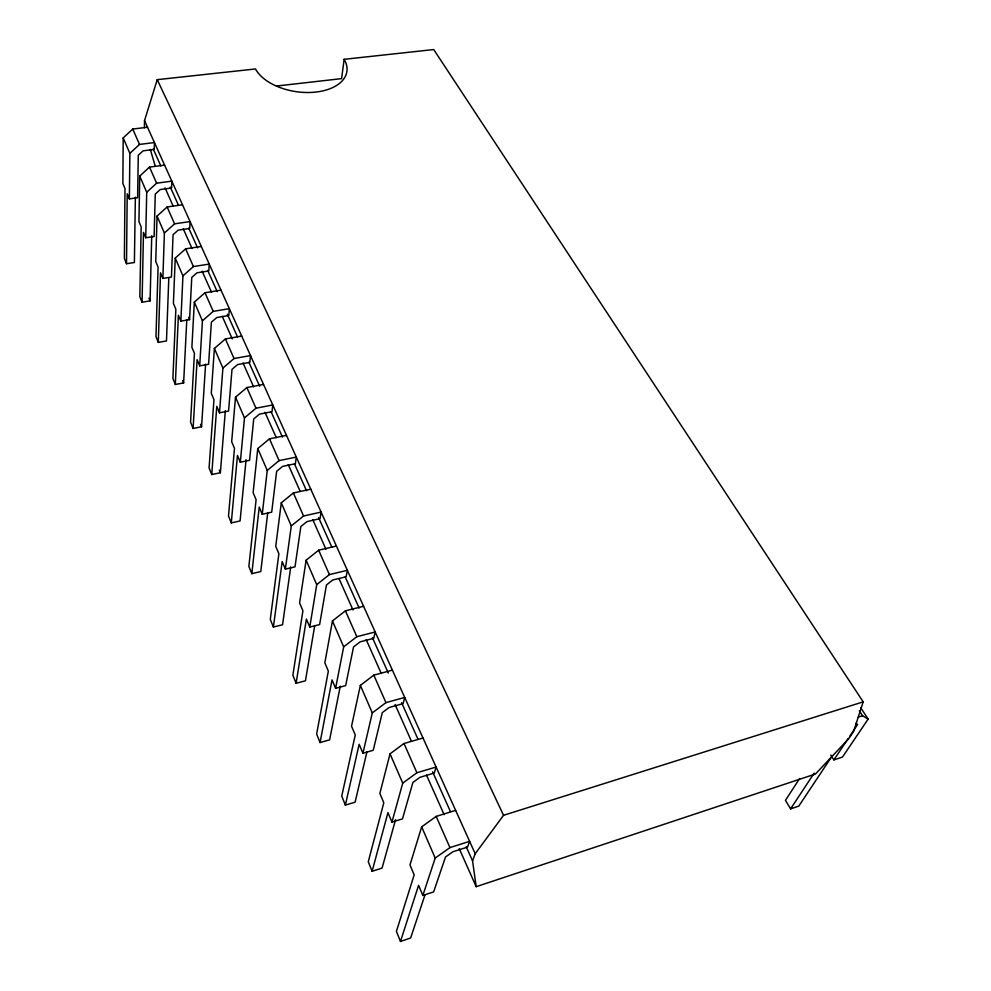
<?xml version="1.0" encoding="UTF-8"?>
<svg xmlns="http://www.w3.org/2000/svg" width="991" height="991" viewBox="0 0 991 991"><rect width="100%" height="100%" fill="white"/><g stroke="black" fill="none" stroke-linecap="round" stroke-linejoin="round"><path stroke-width="1.49" d="M147.523 127.269L132.732 129.041L123.194 137.935L122.859 183.459L124.99 188.501L124.383 258.453L126.514 263.717L134.392 262.516L135.358 197.209M126.514 263.717L127.207 193.778L129.35 198.869L137.6 197.742L138.282 155.277L143.088 150.83L154.249 149.43L154.423 142.555L139.508 144.413L129.871 153.345L129.35 198.869M164.605 165.125L149.517 167.095L139.731 176.101L138.938 221.612L141.156 226.877L139.842 296.693L142.072 302.193L150.075 300.88L151.734 235.722M144.376 127.777L144.525 120.605L157.235 79.664L255.492 68.961A47.32 27.327 8.3 0 0 315.646 92.089A47.32 27.327 8.3 0 0 344.137 59.311L433.724 49.55L863.186 701.851L853.635 731.383L848.792 738.617L815.469 774.008L476.188 886.685L459.217 848.569M142.072 302.193L143.484 232.402L145.727 237.741L154.125 236.502L155.265 194.063L160.208 189.566L171.579 188.017L171.827 181.142L156.628 183.186L146.718 192.242L145.727 237.741M182.493 204.79L167.12 206.958L157.049 216.088L155.76 261.537L158.077 267.05L155.996 336.643L158.312 342.378L166.476 340.966L168.817 277.666M158.312 342.378L160.517 272.835L162.871 278.421L171.431 277.071L173.066 234.718L178.145 230.147L189.727 228.45L190.074 221.588L174.577 223.83L164.382 233.009L162.871 278.421M201.284 246.462L185.614 248.828L175.246 258.081L173.4 303.407L175.841 309.192L172.892 378.451L175.32 384.458L183.632 382.935L186.779 319.944M175.32 384.458L178.392 315.249L180.858 321.109L189.578 319.635L191.771 277.418L196.986 272.798L208.804 270.939L209.237 264.089L193.431 266.554L182.939 275.857L180.858 321.109M220.993 290.14L205.001 292.754L194.323 302.131L191.882 347.259L194.434 353.329L190.569 422.166L193.109 428.446L201.569 426.787L205.595 364.205M193.109 428.446L197.11 359.683L199.699 365.84L208.593 364.23L211.38 322.224L216.769 317.541L228.822 315.497L229.342 308.672L213.226 311.372L202.424 320.799L199.699 365.84M241.705 336.073L225.391 338.934L214.39 348.436L211.281 393.303L213.957 399.67L209.076 467.95L211.74 474.54L220.374 472.744L225.341 410.683M211.74 474.54L216.781 406.36L219.494 412.813L228.574 411.067L232.005 369.346L237.555 364.589L249.856 362.347L250.5 355.571L234.037 358.531L222.901 368.082L219.494 412.813M263.519 384.421L246.858 387.555L235.511 397.18L231.671 441.689L234.495 448.403L228.487 515.977L231.287 522.889L240.082 520.944L246.09 459.663M231.287 522.889L237.456 455.426L240.317 462.227L249.571 460.32L253.733 418.958L259.456 414.151L272.017 411.699L272.785 404.96L255.975 408.218L244.48 417.892L240.317 462.227M286.498 435.383L269.49 438.827L257.771 448.576L253.126 492.626L256.099 499.687L248.865 566.394L251.813 573.665L260.782 571.559L267.756 512.595M251.813 573.665L259.221 507.095L262.243 514.255L271.695 512.174L276.65 471.282L282.559 466.414L295.38 463.726L296.272 457.062L279.115 460.629L267.248 470.428L262.243 514.255M310.765 489.182L293.386 492.961L281.283 502.833L275.746 546.301L278.88 553.746L270.295 619.412L273.392 627.055L282.546 624.776L290.722 566.926M344.137 59.311L341.61 78.623L276.576 86.031M273.392 627.055L282.175 561.563L285.358 569.119L295.008 566.84L300.843 526.543L306.95 521.613L320.056 518.665L321.096 512.087L303.556 516.001L291.292 525.924L285.358 569.119M336.42 546.053L318.656 550.203L306.132 560.188L299.604 602.949L302.924 610.815L292.865 675.218L296.111 683.27L305.451 680.792L314.729 625.569M296.111 683.27L306.405 619.065L309.774 627.055L319.622 624.578L326.435 584.987L332.753 579.995L346.144 576.762L347.358 570.296L329.421 574.594L316.724 584.64L309.774 627.055M363.586 606.281L345.425 610.828L332.456 620.936L324.837 662.818L328.343 671.142L316.637 734.034L320.068 742.544L329.607 739.843L340.285 686.144M320.068 742.544L332.022 679.876L335.59 688.336L345.661 685.623L353.539 646.912L360.092 641.858L373.78 638.315L375.168 631.973L356.847 636.693L343.679 646.85L335.59 688.336M392.399 670.151L373.818 675.144L360.365 685.376L351.545 726.205L355.261 735.025L341.734 796.132L345.364 805.113L355.1 802.19L366.98 751.735M345.364 805.113L359.163 744.278L362.929 753.247L373.235 750.274L382.303 712.616L389.104 707.512L403.114 703.622L404.7 697.441L385.945 702.631L372.294 712.901L362.929 753.247M423.008 738.022L403.994 743.51L390.033 753.841L379.863 793.419L383.802 802.772L368.268 861.774L372.12 871.275L382.068 868.104L395.582 819.668M372.12 871.275L387.952 812.608L391.953 822.121L402.495 818.876L412.9 782.469L419.949 777.316L434.281 773.042L436.102 767.046L416.914 772.757L402.73 783.138L391.953 822.121M455.637 810.378L436.176 816.411L421.671 826.853L409.989 864.908L414.176 874.867L396.412 931.379L400.475 941.45L410.646 937.994L425.015 894.774M400.475 941.45L418.586 885.322L422.847 895.443L433.637 891.888L445.516 856.992L452.862 851.789L467.529 847.082L469.598 841.322L449.951 847.602L435.198 858.082L422.847 895.443M476.188 886.685L472.558 860.869L475.197 853.722L503.552 815.308L863.186 701.851M799.638 778.505L785.467 800.332L790.583 808.891L798.783 806.104L831.982 756.244M790.583 808.891L814.181 773.104M830.817 755.031L833.877 759.899L848.296 738.382M849.993 735.842L857.624 724.446L855.741 723.356M860.807 707.908L868.141 719.094L842.474 757.074L833.877 759.899M858.28 717.137L862.579 715.762L868.141 719.094M859.308 710.758L862.579 715.762M157.235 79.664L503.552 815.308M144.525 120.605L475.197 853.722M153.221 148.984L160.827 165.931M170.328 187.113L178.566 205.484M188.699 228.079L197.581 247.849M207.714 270.456L217.215 291.639M227.348 314.234L237.493 336.841M248.89 362.26L259.667 386.279M271.076 411.699L282.472 437.13M294.513 463.961L306.553 490.793M318.594 517.636L331.898 547.292M345.202 576.96L359.138 608.04M372.443 637.696L388.286 673.013M401.59 702.669L418.066 739.397M432.633 771.878L450.372 811.431M466.216 846.748L472.558 860.869M165.039 187.832L173.202 206.19M183.261 228.772L192.068 248.543M202.114 271.138L211.554 292.308M222.232 316.315L232.29 338.897M242.981 362.904L253.671 386.899M264.981 412.318L276.291 437.725M288.232 464.556L300.186 491.375M312.747 519.606L325.952 549.262M339.157 578.905L352.982 609.973M366.187 639.616L381.275 673.496M395.099 704.564L411.438 741.268M426.526 775.148L444.129 814.676M132.732 129.041L139.508 144.413M149.517 167.095L156.628 183.186M167.12 206.958L174.577 223.83M185.614 248.828L193.431 266.554M205.001 292.754L213.226 311.372M225.391 338.934L234.037 358.531M246.858 387.555L255.975 408.218M269.49 438.827L279.115 460.629M293.386 492.961L303.556 516.001M318.656 550.203L329.421 574.594M345.425 610.828L356.847 636.693M373.818 675.144L385.945 702.631M403.994 743.51L416.914 772.757M436.176 816.411L449.951 847.602M123.194 137.935L129.871 153.345M139.731 176.101L146.718 192.242M157.049 216.088L164.382 233.009M175.246 258.081L182.939 275.857M194.323 302.131L202.424 320.799M214.39 348.436L222.901 368.082M235.511 397.18L244.48 417.892M257.771 448.576L267.248 470.428M281.283 502.833L291.292 525.924M306.132 560.188L316.724 584.64M332.456 620.936L343.679 646.85M360.365 685.376L372.294 712.901M390.033 753.841L402.73 783.138M421.671 826.853L435.198 858.082M188.587 317.293L189.578 319.635M148.96 298.142L150.075 300.88M182.654 380.532L183.632 382.935M200.554 424.284L201.569 426.787M219.296 470.118L220.374 472.744M150.298 149.393L154.98 165.249"/></g></svg>
